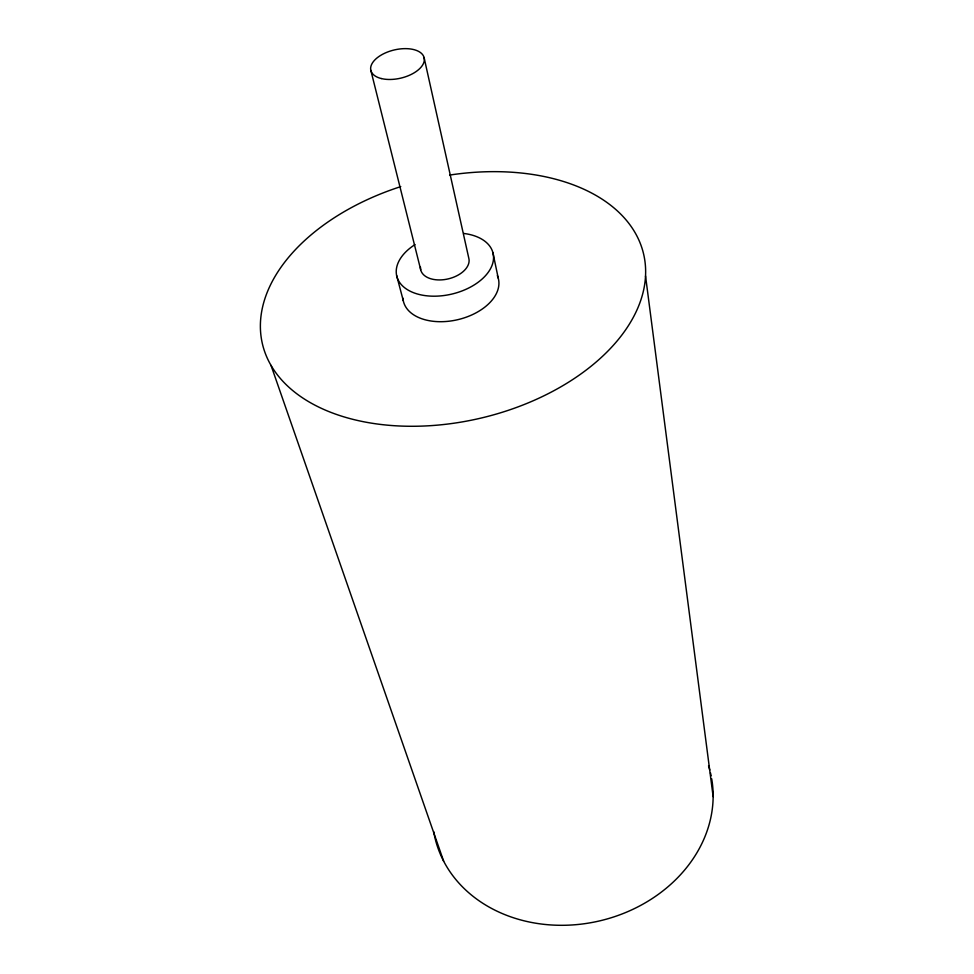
<?xml version="1.0" encoding="UTF-8"?>
<svg xmlns="http://www.w3.org/2000/svg" width="974" height="974" viewBox="0 0 974 974"><rect width="100%" height="100%" fill="white"/><g stroke="black" fill="none" stroke-linecap="round" stroke-linejoin="round"><path stroke-width="1.46" d="M271.04 365.408L443.645 861.174M396.625 275.472L403.309 300.796M370.814 70.25L420.695 269.737M424.08 57.551L468.811 258.256A24.74 15.146 -13.3 0 1 446.238 279.307A24.74 15.146 -13.3 0 1 420.476 267.083M492.868 252.51L498.238 278.138M645.543 275.995L713.138 796.622M497.349 275.63A48.81 30.401 -13.3 0 1 458.072 319.606A48.81 30.401 -13.3 0 1 402.944 298.166M463.77 233.456A49.479 30.291 -13.3 0 1 485.88 275.252A49.479 30.291 -13.3 0 1 412.099 292.103A49.479 30.291 -13.3 0 1 415.034 244.584M449.696 175.064A195.811 122.359 -13.3 0 1 628.863 324.939A195.811 122.359 -13.3 0 1 307.236 400.825A195.811 122.359 -13.3 0 1 400.764 186.606M710.484 772.893A141.534 118.621 -13.3 0 1 711.13 775.791M711.677 778.725A141.534 118.621 -13.3 0 1 592.728 922.354A141.534 118.621 -13.3 0 1 433.71 831.613M708.536 765.795A141.534 118.621 -13.3 0 1 709.766 770.02M381.297 78.541A27.382 14.464 -13.3 0 0 424.14 61.399A27.382 14.464 -13.3 0 0 387.019 52.231A27.382 14.464 -13.3 0 0 381.297 78.541"/></g></svg>
